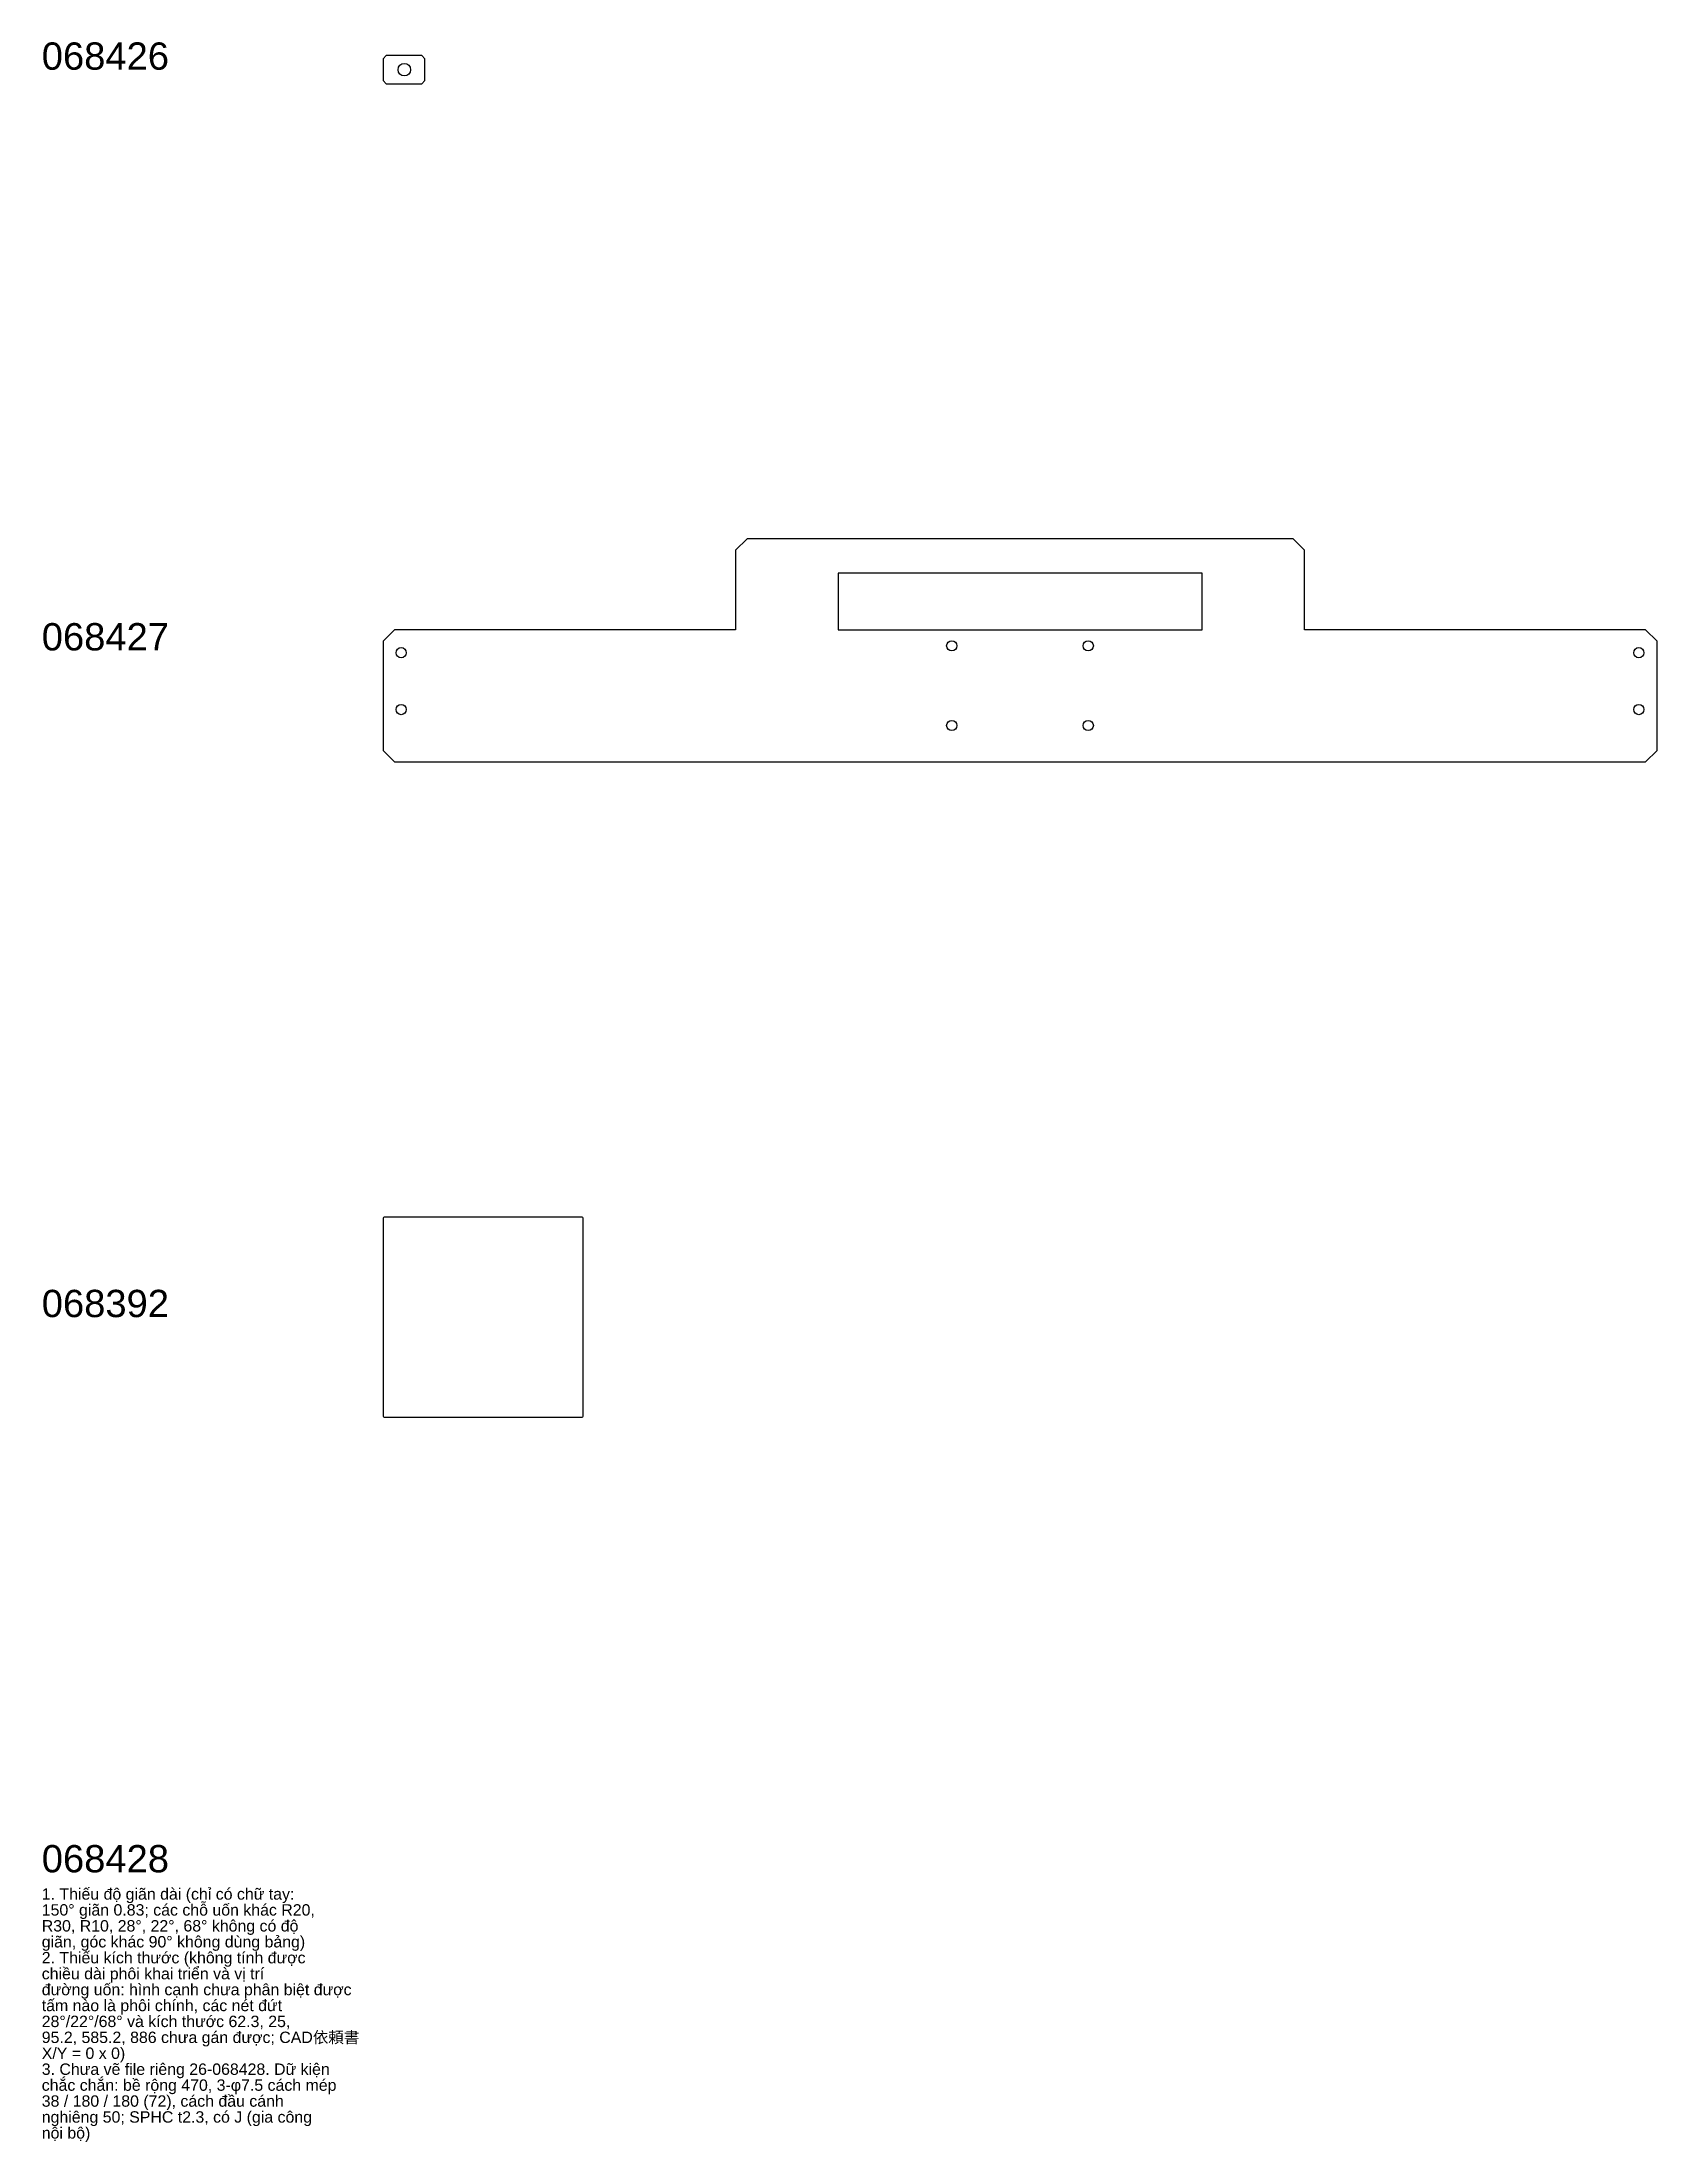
# Model space of a CAD drawing. Extents: x -150 to 560, y -119 to 804.
import ezdxf

# ---------------------------------------------------------------- set-up
doc = ezdxf.new("R2010")
doc.units = 0
doc.header["$MEASUREMENT"] = 0
doc.layers.get('0').update_dxf_attribs({"linetype": 'CONTINUOUS'})
doc.styles.get("Standard").update_dxf_attribs({"font": 'arial.ttf'})

msp = doc.modelspace()

# ---------------------------------------------------------------- linework, layer by layer
for p, q in [((1.4, 798.4), (0, 797)), ((0, 797), (0, 787.4)), ((17, 798.4), (1.4, 798.4)), ((18.4, 797), (17, 798.4)), ((18.4, 787.4), (18.4, 797)), ((0, 787.4), (1.4, 786)), ((1.4, 786), (17, 786)), ((17, 786), (18.4, 787.4)), ((160, 586), (155, 581)), ((400, 586), (160, 586)), ((405, 581), (400, 586)), ((155, 581), (155, 546)), ((405, 546), (405, 581)), ((360, 571), (200, 571)), ((200, 571), (200, 546)), ((360, 546), (360, 571)), ((5, 546), (0, 541)), ((155, 546), (5, 546)), ((200, 546), (360, 546)), ((555, 546), (405, 546)), ((560, 541), (555, 546)), ((0, 541), (0, 493)), ((560, 493), (560, 541)), ((0, 493), (5, 488)), ((555, 488), (560, 493)), ((5, 488), (555, 488)), ((0, 287.5), (0, 200.5)), ((87.5, 288), (0.5, 288)), ((88, 200.5), (88, 287.5)), ((0.5, 200), (87.5, 200))]:
    msp.add_line(p, q)
for centre, radius in [((9.4, 792.2), 2.75), ((8, 536), 2.25), ((250, 539), 2.25), ((310, 539), 2.25), ((552, 536), 2.25), ((8, 511), 2.25), ((552, 511), 2.25), ((250, 504), 2.25), ((310, 504), 2.25)]:
    msp.add_circle(centre, radius)
for centre, start, end in [((0.5, 287.5), 90, 180), ((87.5, 287.5), 0, 90), ((0.5, 200.5), 180, 270), ((87.5, 200.5), 270, 0)]:
    msp.add_arc(centre, 0.5, start, end)

# ---------------------------------------------------------------- texts
for s, p in [('068426', (-150, 792.2)), ('068427', (-150, 537)), ('068392', (-150, 244)), ('068428', (-150, 0))]:
    msp.add_text(s, height=12).set_placement(p)
at = {"color": 6}
for s, p in [('1. Thiếu độ giãn dài (chỉ có chữ tay:', (-150, -12)), ('150° giãn 0.83; các chỗ uốn khác R20,', (-150, -19)), ('giãn, góc khác 90° không dùng bảng)', (-150, -33)), ('R30, R10, 28°, 22°, 68° không có độ', (-150, -26)), ('2. Thiếu kích thước (không tính được', (-150, -40)), ('chiều dài phôi khai triển và vị trí', (-150, -47)), ('đường uốn: hình cạnh chưa phân biệt được', (-150, -54)), ('tấm nào là phôi chính, các nét đứt', (-150, -61)), ('28°/22°/68° và kích thước 62.3, 25,', (-150, -68)), ('95.2, 585.2, 886 chưa gán được; CAD依頼書', (-150, -75)), ('X/Y = 0 x 0)', (-150, -82)), ('3. Chưa vẽ file riêng 26-068428. Dữ kiện', (-150, -89)), ('chắc chắn: bề rộng 470, 3-φ7.5 cách mép', (-150, -96)), ('38 / 180 / 180 (72), cách đầu cánh', (-150, -103)), ('nghiêng 50; SPHC t2.3, có J (gia công', (-150, -110)), ('nội bộ)', (-150, -117))]:
    msp.add_text(s, height=5, dxfattribs=at).set_placement(p)

doc.saveas('drawing.dxf')
